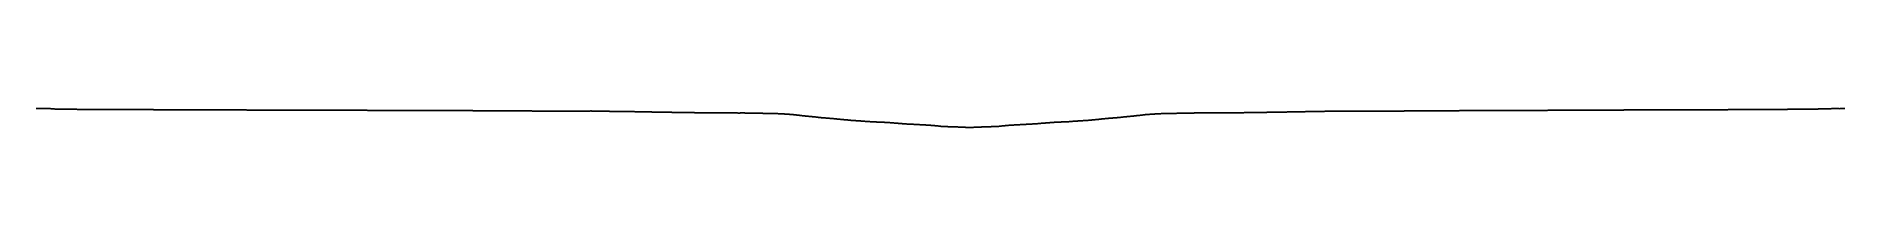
# Model space of a CAD drawing. Extents: x 0 to 98628, y -999 to 40.
import ezdxf

# ---------------------------------------------------------------- set-up
doc = ezdxf.new("R2010")
doc.units = 0
doc.layers.add('DEM_20px_m', color=1, linetype='CONTINUOUS')

msp = doc.modelspace()

# ---------------------------------------------------------------- linework, layer by layer
at = {"layer": 'DEM_20px_m', "color": 7}
msp.add_polyline3d([(0, 40, 0), (24, 39, 0), (48, 38, 0), (72, 35, 0), (97, 35, 0), (121, 32, 0), (145, 31, 0), (169, 30, 0), (189, 30, 0), (210, 31, 0), (230, 31, 0), (250, 30, 0), (271, 30, 0), (291, 30, 0), (311, 30, 0), (331, 30, 0), (352, 31, 0), (372, 33, 0), (392, 36, 0), (413, 40, 0), (433, 40, 0), (453, 38, 0), (474, 35, 0), (494, 35, 0), (514, 35, 0), (535, 35, 0), (555, 33, 0), (575, 30, 0), (596, 30, 0), (616, 30, 0), (636, 32, 0), (656, 30, 0), (677, 32, 0), (697, 33, 0), (717, 33, 0), (738, 32, 0), (758, 32, 0), (778, 30, 0), (799, 27, 0), (819, 25, 0), (839, 22, 0), (860, 20, 0), (880, 20, 0), (900, 18, 0), (921, 15, 0), (941, 15, 0), (961, 12, 0), (981, 10, 0), (1002, 10, 0), (1022, 8, 0), (1042, 6, 0), (1063, 5, 0), (1083, 5, 0), (1103, 5, 0), (1124, 5, 0), (1144, 5, 0), (1164, 5, 0), (1185, 5, 0), (1205, 5, 0), (1225, 5, 0), (1245, 5, 0), (1266, 5, 0), (1286, 5, 0), (1306, 5, 0), (1327, 5, 0), (1347, 5, 0), (1367, 5, 0), (1388, 4, 0), (1408, 4, 0), (1428, 3, 0), (1449, 3, 0), (1469, 2, 0), (1489, 2, 0), (1510, 1, 0), (1530, 1, 0), (1550, 0, 0), (1570, 0, 0), (1591, 0, 0), (1611, -1, 0), (1631, -1, 0), (1652, -2, 0), (1672, -2, 0), (1692, -3, 0), (1713, -3, 0), (1733, -4, 0), (1753, -4, 0), (1774, -5, 0), (1794, -5, 0), (1814, -5, 0), (1835, -5, 0), (1855, -5, 0), (1875, -5, 0), (1895, -5, 0), (1916, -5, 0), (1936, -5, 0), (1956, -5, 0), (1977, -5, 0), (1997, -5, 0), (2017, -5, 0), (2038, -5, 0), (2058, -5, 0), (2078, -6, 0), (2099, -6, 0), (2119, -7, 0), (2139, -7, 0), (2159, -7, 0), (2180, -7, 0), (2200, -8, 0), (2220, -8, 0), (2241, -9, 0), (2261, -9, 0), (2281, -9, 0), (2302, -9, 0), (2322, -10, 0), (2342, -10, 0), (2363, -10, 0), (2383, -10, 0), (2403, -10, 0), (2424, -10, 0), (2444, -10, 0), (2464, -10, 0), (2484, -10, 0), (2505, -10, 0), (2525, -10, 0), (2545, -10, 0), (2566, -10, 0), (2586, -10, 0), (2606, -10, 0), (2627, -10, 0), (2647, -10, 0), (2667, -10, 0), (2688, -10, 0), (2708, -10, 0), (2728, -10, 0), (2748, -10, 0), (2769, -10, 0), (2789, -10, 0), (2809, -10, 0), (2830, -10, 0), (2850, -10, 0), (2870, -10, 0), (2891, -11, 0), (2911, -11, 0), (2931, -11, 0), (2952, -11, 0), (2972, -11, 0), (2992, -11, 0), (3013, -12, 0), (3033, -12, 0), (3053, -12, 0), (3073, -12, 0), (3094, -12, 0), (3114, -12, 0), (3134, -12, 0), (3155, -12, 0), (3175, -13, 0), (3195, -13, 0), (3216, -13, 0), (3236, -13, 0), (3256, -13, 0), (3277, -13, 0), (3297, -13, 0), (3317, -13, 0), (3338, -14, 0), (3358, -14, 0), (3378, -14, 0), (3398, -14, 0), (3419, -14, 0), (3439, -14, 0), (3459, -14, 0), (3480, -14, 0), (3500, -15, 0), (3520, -15, 0), (3541, -15, 0), (3561, -15, 0), (3581, -15, 0), (3602, -15, 0), (3622, -15, 0), (3642, -16, 0), (3662, -16, 0), (3683, -16, 0), (3703, -16, 0), (3723, -16, 0), (3744, -16, 0), (3764, -17, 0), (3784, -17, 0), (3805, -17, 0), (3825, -17, 0), (3845, -17, 0), (3866, -17, 0), (3886, -17, 0), (3906, -18, 0), (3927, -18, 0), (3947, -18, 0), (3967, -18, 0), (3987, -18, 0), (4008, -18, 0), (4028, -18, 0), (4048, -18, 0), (4069, -18, 0), (4089, -19, 0), (4109, -19, 0), (4130, -19, 0), (4150, -19, 0), (4170, -19, 0), (4191, -19, 0), (4211, -19, 0), (4231, -19, 0), (4252, -19, 0), (4272, -19, 0), (4292, -20, 0), (4312, -20, 0), (4333, -20, 0), (4353, -20, 0), (4373, -20, 0), (4394, -20, 0), (4414, -20, 0), (4434, -20, 0), (4455, -20, 0), (4475, -20, 0), (4495, -20, 0), (4495, -20, 0), (4515, -20, 0), (4536, -20, 0), (4556, -20, 0), (4576, -20, 0), (4596, -20, 0), (4617, -20, 0), (4637, -20, 0), (4657, -21, 0), (4677, -21, 0), (4698, -21, 0), (4718, -21, 0), (4738, -21, 0), (4758, -21, 0), (4779, -21, 0), (4799, -21, 0), (4819, -21, 0), (4839, -22, 0), (4859, -22, 0), (4880, -22, 0), (4900, -22, 0), (4920, -22, 0), (4940, -22, 0), (4961, -22, 0), (4981, -22, 0), (5001, -22, 0), (5021, -22, 0), (5042, -22, 0), (5062, -23, 0), (5082, -23, 0), (5102, -23, 0), (5123, -23, 0), (5143, -23, 0), (5163, -23, 0), (5183, -23, 0), (5203, -23, 0), (5224, -23, 0), (5244, -23, 0), (5264, -23, 0), (5284, -23, 0), (5305, -23, 0), (5325, -23, 0), (5345, -23, 0), (5365, -23, 0), (5386, -23, 0), (5406, -24, 0), (5426, -24, 0), (5446, -24, 0), (5467, -24, 0), (5487, -24, 0), (5507, -24, 0), (5527, -24, 0), (5547, -24, 0), (5568, -24, 0), (5588, -24, 0), (5608, -24, 0), (5628, -24, 0), (5649, -24, 0), (5669, -24, 0), (5689, -24, 0), (5709, -24, 0), (5730, -24, 0), (5750, -24, 0), (5770, -24, 0), (5790, -24, 0), (5810, -24, 0), (5831, -24, 0), (5851, -24, 0), (5871, -24, 0), (5891, -25, 0), (5912, -25, 0), (5932, -25, 0), (5952, -25, 0), (5972, -25, 0), (5993, -25, 0), (6013, -25, 0), (6033, -25, 0), (6053, -25, 0), (6074, -25, 0), (6094, -25, 0), (6114, -25, 0), (6134, -25, 0), (6154, -25, 0), (6175, -25, 0), (6195, -26, 0), (6215, -26, 0), (6237, -26, 0), (6258, -26, 0), (6280, -26, 0), (6301, -26, 0), (6323, -26, 0), (6344, -26, 0), (6366, -26, 0), (6387, -26, 0), (6409, -27, 0), (6430, -27, 0), (6452, -27, 0), (6473, -27, 0), (6495, -27, 0), (6516, -27, 0), (6538, -28, 0), (6559, -28, 0), (6581, -28, 0), (6602, -28, 0), (6624, -28, 0), (6645, -28, 0), (6667, -28, 0), (6688, -29, 0), (6710, -29, 0), (6731, -29, 0), (6753, -29, 0), (6774, -29, 0), (6796, -29, 0), (6817, -28, 0), (6839, -29, 0), (6860, -28, 0), (6882, -28, 0), (6903, -28, 0), (6925, -29, 0), (6946, -29, 0), (6968, -29, 0), (6989, -29, 0), (7011, -29, 0), (7032, -29, 0), (7054, -29, 0), (7075, -29, 0), (7097, -29, 0), (7118, -29, 0), (7140, -29, 0), (7161, -29, 0), (7183, -29, 0), (7204, -29, 0), (7226, -29, 0), (7247, -30, 0), (7270, -30, 0), (7293, -30, 0), (7316, -30, 0), (7339, -30, 0), (7362, -30, 0), (7385, -30, 0), (7408, -30, 0), (7431, -30, 0), (7454, -30, 0), (7476, -30, 0), (7499, -30, 0), (7522, -30, 0), (7545, -31, 0), (7568, -31, 0), (7591, -31, 0), (7614, -31, 0), (7637, -31, 0), (7660, -31, 0), (7683, -31, 0), (7706, -31, 0), (7729, -31, 0), (7752, -31, 0), (7775, -31, 0), (7798, -31, 0), (7820, -32, 0), (7843, -32, 0), (7866, -32, 0), (7889, -32, 0), (7912, -32, 0), (7935, -32, 0), (7960, -32, 0), (7984, -32, 0), (8009, -32, 0), (8033, -32, 0), (8058, -32, 0), (8083, -32, 0), (8107, -32, 0), (8132, -32, 0), (8156, -33, 0), (8181, -33, 0), (8205, -33, 0), (8230, -33, 0), (8255, -33, 0), (8279, -33, 0), (8306, -33, 0), (8332, -33, 0), (8358, -33, 0), (8385, -33, 0), (8411, -33, 0), (8438, -33, 0), (8464, -33, 0), (8491, -33, 0), (8517, -33, 0), (8544, -33, 0), (8570, -33, 0), (8597, -34, 0), (8623, -34, 0), (8650, -34, 0), (8676, -34, 0), (8702, -34, 0), (8729, -34, 0), (8755, -34, 0), (8782, -34, 0), (8808, -34, 0), (8835, -34, 0), (8861, -34, 0), (8888, -34, 0), (8914, -34, 0), (8941, -34, 0), (8967, -34, 0), (8996, -34, 0), (9024, -34, 0), (9053, -34, 0), (9082, -34, 0), (9110, -34, 0), (9139, -34, 0), (9168, -34, 0), (9196, -34, 0), (9225, -34, 0), (9254, -35, 0), (9282, -35, 0), (9311, -35, 0), (9340, -35, 0), (9368, -35, 0), (9397, -35, 0), (9426, -36, 0), (9454, -36, 0), (9483, -36, 0), (9512, -36, 0), (9540, -36, 0), (9569, -36, 0), (9598, -36, 0), (9626, -36, 0), (9655, -37, 0), (9682, -37, 0), (9708, -37, 0), (9734, -37, 0), (9761, -37, 0), (9787, -37, 0), (9814, -37, 0), (9840, -37, 0), (9867, -37, 0), (9893, -37, 0), (9920, -38, 0), (9946, -38, 0), (9973, -38, 0), (9999, -38, 0), (10024, -38, 0), (10048, -38, 0), (10073, -38, 0), (10097, -38, 0), (10122, -39, 0), (10146, -39, 0), (10171, -39, 0), (10196, -39, 0), (10220, -39, 0), (10245, -39, 0), (10269, -39, 0), (10294, -39, 0), (10318, -39, 0), (10343, -39, 0), (10368, -40, 0), (10392, -40, 0), (10417, -40, 0), (10441, -40, 0), (10466, -40, 0), (10490, -40, 0), (10515, -40, 0), (10540, -40, 0), (10564, -40, 0), (10589, -40, 0), (10613, -41, 0), (10638, -41, 0), (10662, -41, 0), (10687, -41, 0), (10710, -41, 0), (10733, -41, 0), (10755, -41, 0), (10778, -41, 0), (10801, -41, 0), (10824, -41, 0), (10847, -42, 0), (10869, -42, 0), (10892, -42, 0), (10915, -42, 0), (10938, -42, 0), (10961, -42, 0), (10983, -42, 0), (11006, -42, 0), (11029, -42, 0), (11052, -42, 0), (11075, -43, 0), (11098, -43, 0), (11120, -43, 0), (11143, -43, 0), (11166, -43, 0), (11189, -43, 0), (11212, -43, 0), (11234, -43, 0), (11257, -43, 0), (11280, -44, 0), (11303, -44, 0), (11326, -44, 0), (11348, -44, 0), (11371, -44, 0), (11394, -44, 0), (11417, -44, 0), (11440, -44, 0), (11462, -44, 0), (11485, -45, 0), (11508, -45, 0), (11531, -45, 0), (11554, -45, 0), (11576, -45, 0), (11599, -45, 0), (11622, -45, 0), (11645, -45, 0), (11668, -45, 0), (11690, -45, 0), (11713, -45, 0), (11736, -45, 0), (11759, -45, 0), (11782, -46, 0), (11804, -46, 0), (11827, -46, 0), (11850, -46, 0), (11873, -46, 0), (11896, -46, 0), (11919, -46, 0), (11941, -46, 0), (11964, -46, 0), (11987, -46, 0), (12010, -46, 0), (12033, -47, 0), (12055, -47, 0), (12078, -47, 0), (12101, -47, 0), (12124, -47, 0), (12147, -47, 0), (12169, -47, 0), (12192, -47, 0), (12215, -47, 0), (12238, -47, 0), (12261, -47, 0), (12283, -47, 0), (12306, -47, 0), (12329, -47, 0), (12352, -48, 0), (12375, -48, 0), (12397, -48, 0), (12420, -48, 0), (12443, -48, 0), (12466, -48, 0), (12489, -48, 0), (12511, -48, 0), (12534, -48, 0), (12557, -48, 0), (12580, -48, 0), (12603, -48, 0), (12626, -48, 0), (12648, -48, 0), (12671, -48, 0), (12694, -49, 0), (12717, -49, 0), (12740, -49, 0), (12762, -49, 0), (12785, -49, 0), (12808, -49, 0), (12831, -49, 0), (12854, -49, 0), (12876, -49, 0), (12899, -49, 0), (12922, -49, 0), (12945, -49, 0), (12968, -49, 0), (12990, -50, 0), (13013, -50, 0), (13036, -50, 0), (13059, -50, 0), (13082, -50, 0), (13104, -50, 0), (13127, -50, 0), (13150, -50, 0), (13173, -50, 0), (13196, -50, 0), (13218, -50, 0), (13241, -50, 0), (13264, -50, 0), (13287, -50, 0), (13310, -50, 0), (13332, -50, 0), (13355, -51, 0), (13378, -51, 0), (13401, -51, 0), (13424, -51, 0), (13447, -51, 0), (13469, -51, 0), (13492, -51, 0), (13515, -51, 0), (13538, -51, 0), (13561, -51, 0), (13583, -51, 0), (13606, -52, 0), (13629, -52, 0), (13652, -52, 0), (13675, -52, 0), (13697, -52, 0), (13720, -52, 0), (13743, -52, 0), (13766, -52, 0), (13789, -52, 0), (13811, -52, 0), (13834, -52, 0), (13857, -52, 0), (13880, -52, 0), (13903, -53, 0), (13925, -53, 0), (13948, -53, 0), (13971, -53, 0), (13994, -53, 0), (14017, -53, 0), (14039, -53, 0), (14062, -53, 0), (14085, -53, 0), (14108, -53, 0), (14131, -53, 0), (14153, -54, 0), (14176, -54, 0), (14199, -54, 0), (14222, -54, 0), (14245, -54, 0), (14268, -54, 0), (14290, -54, 0), (14313, -54, 0), (14336, -54, 0), (14359, -54, 0), (14382, -54, 0), (14404, -54, 0), (14427, -54, 0), (14450, -55, 0), (14473, -55, 0), (14496, -55, 0), (14518, -55, 0), (14541, -55, 0), (14564, -55, 0), (14587, -55, 0), (14610, -55, 0), (14632, -55, 0), (14655, -55, 0), (14678, -56, 0), (14701, -56, 0), (14724, -56, 0), (14746, -56, 0), (14769, -56, 0), (14792, -56, 0), (14815, -56, 0), (14838, -56, 0), (14860, -56, 0), (14883, -56, 0), (14906, -56, 0), (14929, -56, 0), (14952, -56, 0), (14975, -56, 0), (14997, -56, 0), (15020, -56, 0), (15043, -56, 0), (15066, -56, 0), (15089, -56, 0), (15111, -57, 0), (15134, -57, 0), (15157, -57, 0), (15180, -57, 0), (15203, -57, 0), (15225, -57, 0), (15248, -57, 0), (15271, -57, 0), (15294, -57, 0), (15317, -57, 0), (15339, -57, 0), (15362, -57, 0), (15385, -57, 0), (15408, -57, 0), (15431, -57, 0), (15453, -57, 0), (15476, -57, 0), (15499, -57, 0), (15522, -57, 0), (15545, -57, 0), (15567, -57, 0), (15590, -57, 0), (15613, -57, 0), (15636, -57, 0), (15659, -57, 0), (15681, -58, 0), (15704, -58, 0), (15727, -58, 0), (15750, -58, 0), (15773, -58, 0), (15796, -58, 0), (15818, -58, 0), (15841, -58, 0), (15864, -58, 0), (15887, -58, 0), (15910, -58, 0), (15932, -58, 0), (15955, -58, 0), (15978, -58, 0), (16001, -58, 0), (16024, -58, 0), (16046, -58, 0), (16069, -58, 0), (16092, -58, 0), (16115, -58, 0), (16138, -58, 0), (16160, -58, 0), (16183, -58, 0), (16206, -58, 0), (16229, -58, 0), (16252, -58, 0), (16274, -59, 0), (16297, -59, 0), (16320, -59, 0), (16343, -59, 0), (16366, -59, 0), (16388, -59, 0), (16411, -59, 0), (16434, -59, 0), (16457, -59, 0), (16480, -59, 0), (16502, -59, 0), (16525, -59, 0), (16548, -59, 0), (16571, -59, 0), (16594, -59, 0), (16617, -59, 0), (16639, -59, 0), (16662, -59, 0), (16685, -59, 0), (16708, -59, 0), (16731, -59, 0), (16753, -59, 0), (16776, -60, 0), (16799, -60, 0), (16822, -60, 0), (16845, -60, 0), (16867, -60, 0), (16890, -60, 0), (16913, -60, 0), (16936, -60, 0), (16959, -60, 0), (16981, -60, 0), (17004, -60, 0), (17027, -60, 0), (17050, -60, 0), (17073, -60, 0), (17095, -60, 0), (17118, -60, 0), (17141, -60, 0), (17164, -60, 0), (17187, -61, 0), (17209, -61, 0), (17232, -61, 0), (17255, -61, 0), (17278, -61, 0), (17301, -61, 0), (17324, -61, 0), (17346, -61, 0), (17369, -61, 0), (17392, -61, 0), (17415, -61, 0), (17438, -61, 0), (17460, -61, 0), (17483, -61, 0), (17506, -61, 0), (17529, -61, 0), (17552, -61, 0), (17574, -61, 0), (17597, -61, 0), (17620, -61, 0), (17643, -62, 0), (17666, -62, 0), (17688, -62, 0), (17711, -62, 0), (17734, -62, 0), (17757, -62, 0), (17780, -62, 0), (17802, -62, 0), (17825, -62, 0), (17848, -62, 0), (17871, -62, 0), (17894, -62, 0), (17916, -62, 0), (17939, -62, 0), (17962, -62, 0), (17985, -62, 0), (18008, -62, 0), (18030, -62, 0), (18053, -62, 0), (18076, -63, 0), (18099, -63, 0), (18122, -63, 0), (18145, -63, 0), (18167, -63, 0), (18190, -63, 0), (18213, -63, 0), (18236, -63, 0), (18259, -63, 0), (18281, -63, 0), (18304, -63, 0), (18327, -63, 0), (18350, -63, 0), (18373, -63, 0), (18395, -64, 0), (18418, -64, 0), (18441, -64, 0), (18464, -64, 0), (18487, -64, 0), (18509, -64, 0), (18532, -64, 0), (18555, -64, 0), (18578, -64, 0), (18601, -64, 0), (18623, -64, 0), (18646, -64, 0), (18669, -64, 0), (18692, -64, 0), (18715, -64, 0), (18737, -64, 0), (18760, -64, 0), (18783, -64, 0), (18806, -64, 0), (18829, -64, 0), (18851, -64, 0), (18874, -65, 0), (18897, -65, 0), (18920, -65, 0), (18943, -65, 0), (18966, -65, 0), (18988, -65, 0), (19011, -65, 0), (19034, -65, 0), (19057, -65, 0), (19080, -65, 0), (19102, -65, 0), (19125, -65, 0), (19148, -65, 0), (19171, -65, 0), (19194, -66, 0), (19216, -66, 0), (19239, -66, 0), (19262, -66, 0), (19285, -66, 0), (19308, -66, 0), (19330, -66, 0), (19353, -66, 0), (19376, -66, 0), (19399, -66, 0), (19422, -66, 0), (19444, -66, 0), (19467, -67, 0), (19490, -67, 0), (19513, -67, 0), (19536, -67, 0), (19558, -67, 0), (19581, -67, 0), (19604, -67, 0), (19627, -67, 0), (19650, -67, 0), (19673, -67, 0), (19695, -67, 0), (19718, -67, 0), (19741, -67, 0), (19764, -67, 0), (19787, -67, 0), (19809, -68, 0), (19832, -68, 0), (19855, -68, 0), (19878, -68, 0), (19901, -68, 0), (19923, -68, 0), (19946, -68, 0), (19969, -68, 0), (19992, -68, 0), (20015, -68, 0), (20037, -68, 0), (20060, -68, 0), (20083, -68, 0), (20106, -68, 0), (20129, -68, 0), (20151, -68, 0), (20174, -69, 0), (20197, -69, 0), (20220, -69, 0), (20243, -69, 0), (20265, -69, 0), (20288, -69, 0), (20311, -69, 0), (20334, -69, 0), (20357, -69, 0), (20379, -69, 0), (20402, -69, 0), (20425, -69, 0), (20448, -70, 0), (20471, -70, 0), (20494, -70, 0), (20516, -70, 0), (20539, -70, 0), (20562, -70, 0), (20585, -70, 0), (20608, -70, 0), (20630, -70, 0), (20653, -70, 0), (20676, -70, 0), (20699, -70, 0), (20722, -70, 0), (20744, -70, 0), (20767, -70, 0), (20790, -70, 0), (20813, -70, 0), (20836, -70, 0), (20858, -70, 0), (20881, -71, 0), (20904, -71, 0), (20927, -71, 0), (20950, -71, 0), (20972, -71, 0), (20995, -71, 0), (21018, -71, 0), (21041, -71, 0), (21064, -72, 0), (21086, -72, 0), (21109, -72, 0), (21132, -72, 0), (21155, -72, 0), (21178, -72, 0), (21201, -72, 0), (21223, -72, 0), (21246, -72, 0), (21269, -72, 0), (21292, -72, 0), (21315, -72, 0), (21337, -72, 0), (21360, -72, 0), (21383, -72, 0), (21406, -72, 0), (21429, -73, 0), (21451, -73, 0), (21474, -73, 0), (21497, -73, 0), (21520, -73, 0), (21543, -73, 0), (21565, -73, 0), (21588, -73, 0), (21611, -73, 0), (21634, -73, 0), (21657, -73, 0), (21679, -74, 0), (21702, -74, 0), (21725, -74, 0), (21748, -74, 0), (21771, -74, 0), (21793, -74, 0), (21816, -74, 0), (21839, -74, 0), (21862, -74, 0), (21885, -74, 0), (21907, -74, 0), (21930, -74, 0), (21953, -74, 0), (21976, -75, 0), (21999, -75, 0), (22022, -75, 0), (22044, -75, 0), (22067, -75, 0), (22090, -75, 0), (22113, -75, 0), (22136, -75, 0), (22158, -75, 0), (22181, -75, 0), (22204, -75, 0), (22227, -75, 0), (22250, -75, 0), (22272, -76, 0), (22295, -76, 0), (22318, -76, 0), (22341, -76, 0), (22364, -76, 0), (22386, -76, 0), (22409, -76, 0), (22432, -76, 0), (22455, -76, 0), (22478, -76, 0), (22500, -76, 0), (22523, -76, 0), (22546, -76, 0), (22569, -76, 0), (22592, -76, 0), (22614, -77, 0), (22637, -77, 0), (22660, -77, 0), (22683, -77, 0), (22706, -77, 0), (22728, -77, 0), (22751, -77, 0), (22774, -77, 0), (22797, -77, 0), (22820, -77, 0), (22843, -77, 0), (22865, -77, 0), (22888, -78, 0), (22911, -78, 0), (22934, -78, 0), (22957, -78, 0), (22979, -78, 0), (23002, -78, 0), (23025, -78, 0), (23048, -79, 0), (23071, -79, 0), (23093, -79, 0), (23116, -79, 0), (23139, -79, 0), (23162, -79, 0), (23185, -79, 0), (23207, -79, 0), (23230, -79, 0), (23253, -79, 0), (23276, -79, 0), (23299, -79, 0), (23321, -79, 0), (23344, -79, 0), (23367, -79, 0), (23390, -79, 0), (23413, -79, 0), (23435, -80, 0), (23458, -80, 0), (23481, -80, 0), (23504, -80, 0), (23527, -80, 0), (23550, -80, 0), (23572, -80, 0), (23595, -80, 0), (23618, -80, 0), (23641, -80, 0), (23664, -80, 0), (23686, -80, 0), (23709, -80, 0), (23732, -80, 0), (23755, -80, 0), (23778, -80, 0), (23800, -80, 0), (23823, -81, 0), (23846, -81, 0), (23869, -81, 0), (23892, -81, 0), (23914, -81, 0), (23937, -81, 0), (23960, -81, 0), (23983, -81, 0), (24006, -81, 0), (24028, -82, 0), (24051, -82, 0), (24074, -82, 0), (24097, -82, 0), (24120, -82, 0), (24142, -82, 0), (24165, -82, 0), (24188, -82, 0), (24211, -82, 0), (24234, -83, 0), (24256, -83, 0), (24279, -83, 0), (24302, -83, 0), (24325, -83, 0), (24348, -83, 0), (24371, -83, 0), (24393, -83, 0), (24416, -83, 0), (24439, -83, 0), (24439, -83, 0), (24462, -84, 0), (24486, -84, 0), (24509, -84, 0), (24533, -84, 0), (24556, -84, 0), (24580, -84, 0), (24603, -84, 0), (24627, -84, 0), (24650, -84, 0), (24673, -85, 0), (24697, -85, 0), (24723, -85, 0), (24748, -85, 0), (24774, -85, 0), (24800, -85, 0), (24826, -86, 0), (24852, -86, 0), (24877, -86, 0), (24903, -86, 0), (24929, -86, 0), (24955, -87, 0), (24981, -87, 0), (25006, -87, 0), (25032, -87, 0), (25058, -87, 0), (25084, -87, 0), (25110, -87, 0), (25135, -88, 0), (25161, -88, 0), (25187, -88, 0), (25213, -88, 0), (25218, -88, 0), (25243, -88, 0), (25269, -88, 0), (25294, -88, 0), (25320, -88, 0), (25345, -88, 0), (25371, -89, 0), (25396, -89, 0), (25422, -89, 0), (25447, -89, 0), (25472, -89, 0), (25498, -89, 0), (25523, -89, 0), (25549, -89, 0), (25574, -89, 0), (25600, -89, 0), (25625, -89, 0), (25651, -89, 0), (25676, -89, 0), (25702, -89, 0), (25727, -89, 0), (25753, -89, 0), (25778, -89, 0), (25803, -90, 0), (25829, -90, 0), (25854, -90, 0), (25880, -90, 0), (25905, -90, 0), (25931, -90, 0), (25956, -90, 0), (25982, -90, 0), (26007, -90, 0), (26033, -90, 0), (26058, -90, 0), (26084, -90, 0), (26109, -90, 0), (26134, -91, 0), (26160, -91, 0), (26185, -91, 0), (26211, -91, 0), (26236, -91, 0), (26262, -91, 0), (26287, -92, 0), (26313, -92, 0), (26338, -92, 0), (26364, -92, 0), (26389, -92, 0), (26415, -92, 0), (26440, -92, 0), (26466, -92, 0), (26491, -93, 0), (26516, -93, 0), (26542, -93, 0), (26567, -93, 0), (26593, -93, 0), (26618, -94, 0), (26644, -94, 0), (26669, -94, 0), (26695, -94, 0), (26720, -94, 0), (26746, -94, 0), (26771, -95, 0), (26797, -95, 0), (26822, -95, 0), (26847, -95, 0), (26873, -95, 0), (26898, -95, 0), (26924, -95, 0), (26949, -95, 0), (26975, -96, 0), (27000, -98, 0), (27026, -99, 0), (27051, -100, 0), (27077, -100, 0), (27102, -100, 0), (27128, -100, 0), (27153, -100, 0), (27178, -101, 0), (27204, -101, 0), (27229, -101, 0), (27229, -101, 0), (27257, -101, 0), (27284, -102, 0), (27311, -102, 0), (27338, -102, 0), (27365, -102, 0), (27392, -102, 0), (27419, -102, 0), (27447, -102, 0), (27474, -102, 0), (27501, -102, 0), (27528, -102, 0), (27555, -102, 0), (27582, -102, 0), (27609, -102, 0), (27637, -102, 0), (27664, -102, 0), (27691, -102, 0), (27718, -102, 0), (27745, -102, 0), (27772, -101, 0), (27802, -101, 0), (27833, -102, 0), (27863, -102, 0), (27893, -102, 0), (27923, -102, 0), (27953, -102, 0), (27983, -102, 0), (28013, -102, 0), (28044, -102, 0), (28071, -102, 0), (28098, -103, 0), (28126, -103, 0), (28153, -103, 0), (28181, -103, 0), (28208, -103, 0), (28236, -103, 0), (28263, -103, 0), (28290, -103, 0), (28318, -103, 0), (28345, -103, 0), (28373, -104, 0), (28400, -104, 0), (28427, -104, 0), (28455, -104, 0), (28482, -104, 0), (28510, -104, 0), (28537, -104, 0), (28565, -104, 0), (28592, -104, 0), (28619, -105, 0), (28647, -105, 0), (28674, -105, 0), (28702, -105, 0), (28729, -105, 0), (28756, -105, 0), (28784, -105, 0), (28811, -105, 0), (28839, -105, 0), (28866, -105, 0), (28894, -105, 0), (28921, -105, 0), (28948, -105, 0), (28976, -105, 0), (29003, -105, 0), (29031, -105, 0), (29058, -105, 0), (29085, -106, 0), (29113, -106, 0), (29140, -106, 0), (29168, -107, 0), (29195, -107, 0), (29223, -107, 0), (29250, -107, 0), (29277, -108, 0), (29305, -108, 0), (29332, -108, 0), (29360, -109, 0), (29387, -109, 0), (29414, -108, 0), (29442, -108, 0), (29469, -108, 0), (29497, -108, 0), (29524, -108, 0), (29552, -107, 0), (29579, -105, 0), (29606, -105, 0), (29634, -105, 0), (29661, -105, 0), (29689, -105, 0), (29716, -105, 0), (29743, -105, 0), (29771, -105, 0), (29798, -105, 0), (29826, -105, 0), (29853, -105, 0), (29881, -105, 0), (29908, -105, 0), (29935, -105, 0), (29963, -105, 0), (29990, -104, 0), (30018, -103, 0), (30045, -102, 0), (30072, -101, 0), (30100, -101, 0), (30127, -101, 0), (30155, -101, 0), (30182, -100, 0), (30210, -100, 0), (30237, -99, 0), (30264, -99, 0), (30292, -100, 0), (30319, -100, 0), (30347, -101, 0), (30374, -101, 0), (30401, -101, 0), (30429, -101, 0), (30456, -102, 0), (30484, -102, 0), (30511, -102, 0), (30539, -103, 0), (30566, -104, 0), (30593, -104, 0), (30621, -105, 0), (30648, -105, 0), (30676, -105, 0), (30703, -105, 0), (30730, -105, 0), (30758, -105, 0), (30785, -105, 0), (30813, -106, 0), (30840, -108, 0), (30868, -109, 0), (30895, -110, 0), (30922, -110, 0), (30950, -110, 0), (30977, -111, 0), (31005, -111, 0), (31032, -112, 0), (31059, -113, 0), (31087, -113, 0), (31114, -114, 0), (31142, -115, 0), (31169, -115, 0), (31197, -115, 0), (31224, -115, 0), (31251, -117, 0), (31279, -119, 0), (31306, -120, 0), (31334, -120, 0), (31361, -120, 0), (31388, -120, 0), (31416, -120, 0), (31443, -120, 0), (31471, -120, 0), (31498, -120, 0), (31526, -120, 0), (31553, -120, 0), (31580, -120, 0), (31608, -120, 0), (31635, -120, 0), (31663, -120, 0), (31690, -120, 0), (31717, -120, 0), (31745, -120, 0), (31772, -120, 0), (31800, -121, 0), (31827, -121, 0), (31855, -121, 0), (31882, -122, 0), (31909, -122, 0), (31937, -122, 0), (31964, -123, 0), (31992, -123, 0), (32019, -123, 0), (32046, -123, 0), (32074, -124, 0), (32101, -124, 0), (32129, -124, 0), (32156, -125, 0), (32183, -125, 0), (32211, -125, 0), (32238, -126, 0), (32266, -127, 0), (32293, -127, 0), (32321, -128, 0), (32348, -129, 0), (32375, -129, 0), (32403, -130, 0), (32430, -131, 0), (32458, -132, 0), (32485, -132, 0), (32512, -133, 0), (32540, -133, 0), (32567, -134, 0), (32595, -135, 0), (32622, -135, 0), (32650, -136, 0), (32677, -136, 0), (32704, -137, 0), (32732, -137, 0), (32759, -138, 0), (32787, -139, 0), (32814, -139, 0), (32841, -140, 0), (32869, -140, 0), (32896, -140, 0), (32924, -141, 0), (32951, -141, 0), (32979, -142, 0), (33006, -142, 0), (33033, -143, 0), (33061, -143, 0), (33088, -144, 0), (33116, -144, 0), (33143, -145, 0), (33170, -145, 0), (33198, -146, 0), (33225, -147, 0), (33253, -148, 0), (33280, -149, 0), (33308, -150, 0), (33335, -150, 0), (33362, -151, 0), (33390, -151, 0), (33417, -151, 0), (33445, -152, 0), (33472, -152, 0), (33499, -153, 0), (33527, -153, 0), (33554, -153, 0), (33582, -154, 0), (33609, -154, 0), (33637, -155, 0), (33664, -155, 0), (33691, -156, 0), (33719, -156, 0), (33746, -156, 0), (33774, -157, 0), (33801, -157, 0), (33828, -158, 0), (33856, -158, 0), (33883, -158, 0), (33911, -159, 0), (33938, -159, 0), (33966, -160, 0), (33993, -160, 0), (34020, -161, 0), (34048, -161, 0), (34075, -162, 0), (34103, -162, 0), (34130, -163, 0), (34157, -164, 0), (34185, -164, 0), (34212, -165, 0), (34240, -165, 0), (34267, -165, 0), (34295, -166, 0), (34322, -166, 0), (34349, -167, 0), (34377, -167, 0), (34404, -167, 0), (34432, -168, 0), (34459, -168, 0), (34486, -169, 0), (34514, -169, 0), (34541, -170, 0), (34569, -170, 0), (34596, -170, 0), (34624, -171, 0), (34651, -171, 0), (34678, -172, 0), (34706, -172, 0), (34733, -172, 0), (34761, -173, 0), (34788, -173, 0), (34815, -174, 0), (34843, -174, 0), (34870, -174, 0), (34898, -175, 0), (34925, -175, 0), (34953, -176, 0), (34980, -176, 0), (35007, -176, 0), (35035, -177, 0), (35062, -177, 0), (35090, -178, 0), (35117, -178, 0), (35144, -179, 0), (35172, -179, 0), (35199, -179, 0), (35227, -180, 0), (35254, -180, 0), (35282, -181, 0), (35309, -181, 0), (35336, -182, 0), (35364, -182, 0), (35391, -182, 0), (35419, -183, 0), (35446, -183, 0), (35473, -184, 0), (35501, -184, 0), (35528, -184, 0), (35556, -185, 0), (35583, -185, 0), (35611, -185, 0), (35638, -186, 0), (35665, -186, 0), (35693, -187, 0), (35720, -187, 0), (35748, -187, 0), (35775, -188, 0), (35802, -188, 0), (35830, -189, 0), (35857, -189, 0), (35885, -189, 0), (35912, -190, 0), (35940, -190, 0), (35967, -190, 0), (35994, -191, 0), (36022, -191, 0), (36049, -191, 0), (36077, -191, 0), (36104, -192, 0), (36131, -192, 0), (36159, -192, 0), (36186, -192, 0), (36214, -193, 0), (36241, -193, 0), (36269, -193, 0), (36296, -194, 0), (36323, -194, 0), (36351, -194, 0), (36378, -195, 0), (36406, -195, 0), (36433, -195, 0), (36460, -195, 0), (36488, -195, 0), (36515, -196, 0), (36543, -196, 0), (36570, -196, 0), (36598, -196, 0), (36625, -196, 0), (36652, -197, 0), (36680, -197, 0), (36707, -197, 0), (36735, -197, 0), (36762, -197, 0), (36789, -197, 0), (36817, -198, 0), (36844, -198, 0), (36872, -198, 0), (36899, -198, 0), (36927, -198, 0), (36954, -198, 0), (36981, -198, 0), (37009, -198, 0), (37036, -199, 0), (37064, -199, 0), (37091, -199, 0), (37118, -199, 0), (37146, -199, 0), (37173, -199, 0), (37201, -199, 0), (37228, -199, 0), (37256, -200, 0), (37283, -200, 0), (37310, -200, 0), (37338, -200, 0), (37365, -200, 0), (37393, -200, 0), (37420, -201, 0), (37447, -201, 0), (37475, -202, 0), (37502, -202, 0), (37530, -202, 0), (37557, -203, 0), (37585, -203, 0), (37612, -204, 0), (37639, -204, 0), (37667, -205, 0), (37694, -205, 0), (37722, -205, 0), (37749, -206, 0), (37776, -206, 0), (37804, -207, 0), (37831, -207, 0), (37859, -207, 0), (37886, -207, 0), (37914, -207, 0), (37941, -207, 0), (37968, -207, 0), (37996, -207, 0), (38023, -206, 0), (38051, -205, 0), (38078, -205, 0), (38105, -205, 0), (38133, -205, 0), (38160, -205, 0), (38188, -205, 0), (38215, -206, 0), (38243, -207, 0), (38270, -208, 0), (38297, -209, 0), (38325, -210, 0), (38352, -210, 0), (38380, -209, 0), (38407, -207, 0), (38434, -205, 0), (38462, -205, 0), (38489, -205, 0), (38517, -205, 0), (38544, -205, 0), (38571, -205, 0), (38599, -206, 0), (38626, -207, 0), (38654, -208, 0), (38681, -209, 0), (38709, -210, 0), (38736, -210, 0), (38763, -211, 0), (38791, -212, 0), (38818, -213, 0), (38846, -214, 0), (38873, -215, 0), (38900, -215, 0), (38928, -215, 0), (38955, -215, 0), (38983, -215, 0), (39010, -215, 0), (39038, -215, 0), (39065, -215, 0), (39092, -216, 0), (39120, -216, 0), (39147, -216, 0), (39175, -217, 0), (39202, -217, 0), (39229, -217, 0), (39257, -217, 0), (39284, -218, 0), (39312, -218, 0), (39339, -219, 0), (39367, -220, 0), (39394, -220, 0), (39421, -220, 0), (39449, -221, 0), (39476, -222, 0), (39504, -224, 0), (39531, -224, 0), (39558, -224, 0), (39586, -225, 0), (39613, -225, 0), (39641, -226, 0), (39668, -227, 0), (39696, -228, 0), (39723, -230, 0), (39750, -230, 0), (39778, -231, 0), (39805, -231, 0), (39833, -232, 0), (39860, -232, 0), (39887, -232, 0), (39915, -233, 0), (39942, -233, 0), (39970, -234, 0), (39997, -234, 0), (40025, -235, 0), (40052, -235, 0), (40079, -235, 0), (40107, -236, 0), (40134, -236, 0), (40162, -237, 0), (40189, -238, 0), (40216, -239, 0), (40244, -239, 0), (40271, -240, 0), (40299, -240, 0), (40326, -240, 0), (40354, -240, 0), (40381, -241, 0), (40408, -242, 0), (40436, -243, 0), (40463, -244, 0), (40491, -245, 0), (40518, -246, 0), (40545, -247, 0), (40573, -249, 0), (40600, -250, 0), (40628, -251, 0), (40655, -253, 0), (40683, -255, 0), (40710, -257, 0), (40737, -258, 0), (40765, -260, 0), (40792, -262, 0), (40820, -263, 0), (40847, -264, 0), (40874, -266, 0), (40902, -268, 0), (40929, -269, 0), (40957, -271, 0), (40984, -273, 0), (41012, -275, 0), (41039, -277, 0), (41066, -279, 0), (41094, -281, 0), (41121, -283, 0), (41149, -284, 0), (41176, -286, 0), (41203, -289, 0), (41231, -291, 0), (41258, -296, 0), (41286, -298, 0), (41313, -301, 0), (41341, -304, 0), (41368, -307, 0), (41395, -310, 0), (41423, -313, 0), (41450, -316, 0), (41478, -319, 0), (41505, -322, 0), (41532, -325, 0), (41560, -329, 0), (41587, -331, 0), (41615, -334, 0), (41642, -338, 0), (41670, -341, 0), (41697, -344, 0), (41724, -348, 0), (41752, -351, 0), (41779, -354, 0), (41807, -357, 0), (41834, -359, 0), (41861, -362, 0), (41889, -365, 0), (41916, -368, 0), (41944, -371, 0), (41971, -374, 0), (41999, -377, 0), (42026, -378, 0), (42053, -381, 0), (42081, -384, 0), (42108, -386, 0), (42136, -389, 0), (42163, -392, 0), (42190, -394, 0), (42218, -397, 0), (42245, -399, 0), (42273, -402, 0), (42300, -404, 0), (42328, -407, 0), (42355, -410, 0), (42382, -413, 0), (42410, -415, 0), (42437, -418, 0), (42465, -420, 0), (42492, -423, 0), (42519, -426, 0), (42547, -429, 0), (42574, -433, 0), (42602, -437, 0), (42629, -442, 0), (42657, -446, 0), (42684, -449, 0), (42711, -453, 0), (42739, -456, 0), (42766, -458, 0), (42794, -460, 0), (42821, -462, 0), (42848, -464, 0), (42876, -466, 0), (42903, -468, 0), (42931, -470, 0), (42958, -472, 0), (42986, -474, 0), (43013, -476, 0), (43040, -478, 0), (43068, -481, 0), (43095, -483, 0), (43123, -485, 0), (43150, -487, 0), (43177, -489, 0), (43205, -491, 0), (43232, -494, 0), (43260, -496, 0), (43287, -498, 0), (43315, -500, 0), (43342, -502, 0), (43369, -504, 0), (43397, -507, 0), (43424, -510, 0), (43452, -512, 0), (43479, -515, 0), (43506, -517, 0), (43534, -520, 0), (43561, -522, 0), (43589, -525, 0), (43616, -528, 0), (43644, -531, 0), (43671, -534, 0), (43698, -537, 0), (43726, -540, 0), (43753, -541, 0), (43781, -544, 0), (43808, -547, 0), (43835, -550, 0), (43863, -553, 0), (43890, -556, 0), (43918, -559, 0), (43945, -562, 0), (43973, -565, 0), (44000, -567, 0), (44027, -569, 0), (44055, -571, 0), (44082, -574, 0), (44110, -576, 0), (44137, -578, 0), (44164, -581, 0), (44192, -583, 0), (44219, -585, 0), (44247, -588, 0), (44274, -591, 0), (44302, -594, 0), (44329, -598, 0), (44356, -601, 0), (44384, -604, 0), (44411, -606, 0), (44439, -608, 0), (44466, -610, 0), (44493, -612, 0), (44521, -613, 0), (44548, -615, 0), (44576, -617, 0), (44603, -618, 0), (44630, -620, 0), (44658, -622, 0), (44685, -624, 0), (44713, -625, 0), (44740, -627, 0), (44768, -629, 0), (44795, -631, 0), (44822, -632, 0), (44850, -634, 0), (44877, -636, 0), (44905, -638, 0), (44932, -640, 0), (44959, -642, 0), (44987, -644, 0), (45014, -646, 0), (45042, -647, 0), (45069, -649, 0), (45097, -652, 0), (45124, -655, 0), (45151, -657, 0), (45179, -659, 0), (45206, -661, 0), (45234, -662, 0), (45261, -664, 0), (45288, -665, 0), (45316, -667, 0), (45343, -668, 0), (45371, -670, 0), (45398, -672, 0), (45426, -675, 0), (45453, -677, 0), (45480, -679, 0), (45508, -682, 0), (45535, -685, 0), (45563, -688, 0), (45590, -690, 0), (45617, -692, 0), (45645, -692, 0), (45672, -693, 0), (45700, -693, 0), (45727, -694, 0), (45755, -694, 0), (45782, -695, 0), (45809, -696, 0), (45837, -697, 0), (45864, -699, 0), (45892, -700, 0), (45919, -701, 0), (45946, -702, 0), (45974, -703, 0), (46001, -705, 0), (46029, -705, 0), (46056, -706, 0), (46084, -707, 0), (46111, -708, 0), (46138, -708, 0), (46166, -709, 0), (46193, -710, 0), (46221, -711, 0), (46248, -714, 0), (46275, -716, 0), (46303, -718, 0), (46330, -719, 0), (46358, -721, 0), (46385, -722, 0), (46413, -724, 0), (46440, -726, 0), (46467, -727, 0), (46495, -729, 0), (46522, -730, 0), (46550, -732, 0), (46577, -734, 0), (46604, -737, 0), (46632, -739, 0), (46659, -742, 0), (46687, -744, 0), (46714, -746, 0), (46742, -748, 0), (46769, -749, 0), (46796, -752, 0), (46824, -754, 0), (46851, -757, 0), (46879, -759, 0), (46906, -761, 0), (46933, -763, 0), (46961, -766, 0), (46988, -768, 0), (47016, -770, 0), (47043, -773, 0), (47071, -775, 0), (47098, -778, 0), (47125, -780, 0), (47153, -783, 0), (47180, -786, 0), (47208, -787, 0), (47235, -790, 0), (47262, -792, 0), (47290, -794, 0), (47317, -796, 0), (47345, -797, 0), (47372, -799, 0), (47400, -801, 0), (47427, -803, 0), (47454, -804, 0), (47482, -806, 0), (47509, -807, 0), (47537, -809, 0), (47564, -810, 0), (47591, -812, 0), (47619, -813, 0), (47646, -814, 0), (47674, -815, 0), (47701, -817, 0), (47729, -818, 0), (47756, -820, 0), (47783, -821, 0), (47811, -822, 0), (47838, -823, 0), (47866, -825, 0), (47893, -826, 0), (47920, -827, 0), (47948, -828, 0), (47975, -829, 0), (48003, -831, 0), (48030, -833, 0), (48058, -834, 0), (48085, -836, 0), (48112, -838, 0), (48140, -840, 0), (48167, -841, 0), (48195, -843, 0), (48222, -844, 0), (48249, -846, 0), (48277, -847, 0), (48304, -849, 0), (48332, -851, 0), (48359, -852, 0), (48387, -854, 0), (48414, -855, 0), (48441, -857, 0), (48469, -858, 0), (48496, -859, 0), (48524, -860, 0), (48551, -862, 0), (48578, -863, 0), (48606, -865, 0), (48633, -866, 0), (48661, -868, 0), (48688, -869, 0), (48716, -871, 0), (48743, -873, 0), (48770, -876, 0), (48798, -878, 0), (48825, -881, 0), (48853, -883, 0), (48880, -885, 0), (48907, -888, 0), (48935, -888, 0), (48962, -891, 0), (48990, -894, 0), (49017, -898, 0), (49045, -901, 0), (49072, -903, 0), (49099, -904, 0), (49127, -906, 0), (49154, -909, 0), (49182, -912, 0), (49209, -917, 0), (49236, -921, 0), (49264, -925, 0), (49291, -928, 0), (49319, -932, 0), (49346, -935, 0), (49374, -936, 0), (49401, -938, 0), (49428, -940, 0), (49456, -941, 0), (49483, -943, 0), (49511, -944, 0), (49538, -945, 0), (49565, -946, 0), (49593, -947, 0), (49620, -948, 0), (49648, -949, 0), (49675, -949, 0), (49703, -950, 0), (49730, -951, 0), (49757, -952, 0), (49785, -953, 0), (49812, -954, 0), (49840, -955, 0), (49867, -956, 0), (49894, -957, 0), (49922, -957, 0), (49949, -958, 0), (49977, -959, 0), (50004, -960, 0), (50032, -960, 0), (50059, -961, 0), (50086, -962, 0), (50114, -963, 0), (50141, -964, 0), (50169, -965, 0), (50196, -966, 0), (50223, -967, 0), (50251, -968, 0), (50278, -969, 0), (50306, -970, 0), (50333, -971, 0), (50361, -972, 0), (50388, -974, 0), (50415, -975, 0), (50443, -977, 0), (50470, -978, 0), (50498, -979, 0), (50525, -980, 0), (50552, -981, 0), (50580, -983, 0), (50607, -984, 0), (50635, -985, 0), (50662, -986, 0), (50690, -987, 0), (50717, -988, 0), (50744, -989, 0), (50772, -990, 0), (50799, -992, 0), (50827, -993, 0), (50854, -995, 0), (50881, -997, 0), (50909, -999, 0), (50957, -995, 0), (51004, -992, 0), (51052, -990, 0), (51100, -988, 0), (51147, -986, 0), (51195, -984, 0), (51243, -983, 0), (51291, -980, 0), (51338, -978, 0), (51386, -976, 0), (51434, -974, 0), (51481, -972, 0), (51529, -969, 0), (51577, -967, 0), (51625, -966, 0), (51672, -964, 0), (51720, -962, 0), (51768, -960, 0), (51815, -959, 0), (51863, -958, 0), (51911, -957, 0), (51959, -955, 0), (52006, -953, 0), (52054, -952, 0), (52102, -950, 0), (52150, -948, 0), (52197, -947, 0), (52245, -946, 0), (52293, -945, 0), (52340, -942, 0), (52388, -940, 0), (52436, -937, 0), (52484, -934, 0), (52531, -927, 0), (52579, -921, 0), (52627, -917, 0), (52674, -910, 0), (52722, -908, 0), (52770, -903, 0), (52818, -897, 0), (52865, -894, 0), (52913, -888, 0), (52961, -885, 0), (53008, -880, 0), (53056, -875, 0), (53104, -872, 0), (53152, -869, 0), (53199, -866, 0), (53247, -863, 0), (53295, -860, 0), (53343, -858, 0), (53390, -855, 0), (53438, -853, 0), (53486, -851, 0), (53533, -847, 0), (53581, -845, 0), (53629, -843, 0), (53677, -840, 0), (53724, -837, 0), (53772, -833, 0), (53820, -830, 0), (53867, -828, 0), (53915, -826, 0), (53963, -824, 0), (54011, -822, 0), (54058, -820, 0), (54106, -817, 0), (54154, -814, 0), (54201, -813, 0), (54249, -810, 0), (54297, -807, 0), (54345, -805, 0), (54392, -802, 0), (54440, -799, 0), (54488, -796, 0), (54535, -793, 0), (54583, -790, 0), (54631, -786, 0), (54679, -781, 0), (54726, -777, 0), (54774, -773, 0), (54822, -769, 0), (54870, -765, 0), (54917, -761, 0), (54965, -757, 0), (55013, -753, 0), (55060, -749, 0), (55108, -745, 0), (55156, -740, 0), (55204, -738, 0), (55251, -733, 0), (55299, -729, 0), (55347, -726, 0), (55394, -724, 0), (55442, -721, 0), (55490, -718, 0), (55538, -714, 0), (55585, -712, 0), (55633, -708, 0), (55681, -706, 0), (55728, -704, 0), (55776, -703, 0), (55824, -700, 0), (55872, -698, 0), (55919, -696, 0), (55967, -695, 0), (56015, -692, 0), (56062, -691, 0), (56110, -689, 0), (56158, -690, 0), (56206, -687, 0), (56253, -684, 0), (56301, -679, 0), (56349, -677, 0), (56397, -671, 0), (56444, -667, 0), (56492, -663, 0), (56540, -660, 0), (56587, -659, 0), (56635, -657, 0), (56683, -653, 0), (56731, -649, 0), (56778, -646, 0), (56826, -642, 0), (56874, -638, 0), (56921, -635, 0), (56969, -632, 0), (57017, -628, 0), (57065, -625, 0), (57112, -622, 0), (57160, -620, 0), (57208, -617, 0), (57255, -614, 0), (57303, -611, 0), (57351, -609, 0), (57399, -605, 0), (57446, -601, 0), (57494, -595, 0), (57542, -592, 0), (57590, -586, 0), (57637, -580, 0), (57685, -575, 0), (57733, -571, 0), (57780, -567, 0), (57828, -563, 0), (57876, -557, 0), (57924, -555, 0), (57971, -549, 0), (58019, -543, 0), (58067, -539, 0), (58114, -533, 0), (58162, -530, 0), (58210, -525, 0), (58258, -520, 0), (58305, -515, 0), (58353, -512, 0), (58401, -507, 0), (58448, -502, 0), (58496, -497, 0), (58544, -495, 0), (58592, -490, 0), (58639, -485, 0), (58687, -482, 0), (58735, -479, 0), (58782, -476, 0), (58830, -471, 0), (58878, -467, 0), (58926, -465, 0), (58973, -461, 0), (59021, -457, 0), (59069, -453, 0), (59117, -449, 0), (59164, -443, 0), (59212, -435, 0), (59260, -428, 0), (59307, -424, 0), (59355, -418, 0), (59403, -413, 0), (59451, -407, 0), (59498, -404, 0), (59546, -399, 0), (59594, -394, 0), (59641, -390, 0), (59689, -385, 0), (59737, -382, 0), (59785, -377, 0), (59832, -371, 0), (59880, -367, 0), (59928, -363, 0), (59975, -357, 0), (60023, -352, 0), (60071, -346, 0), (60119, -341, 0), (60166, -335, 0), (60214, -328, 0), (60262, -323, 0), (60309, -318, 0), (60357, -312, 0), (60405, -307, 0), (60453, -301, 0), (60500, -298, 0), (60548, -293, 0), (60596, -288, 0), (60644, -284, 0), (60691, -281, 0), (60739, -277, 0), (60787, -273, 0), (60834, -270, 0), (60882, -268, 0), (60930, -265, 0), (60978, -263, 0), (61025, -261, 0), (61073, -257, 0), (61121, -255, 0), (61168, -252, 0), (61216, -249, 0), (61264, -247, 0), (61312, -245, 0), (61359, -243, 0), (61407, -241, 0), (61455, -240, 0), (61502, -240, 0), (61550, -240, 0), (61598, -238, 0), (61646, -237, 0), (61693, -236, 0), (61741, -235, 0), (61789, -233, 0), (61837, -233, 0), (61884, -233, 0), (61932, -232, 0), (61980, -231, 0), (62027, -230, 0), (62075, -230, 0), (62123, -228, 0), (62171, -227, 0), (62218, -225, 0), (62266, -225, 0), (62314, -224, 0), (62361, -221, 0), (62409, -220, 0), (62457, -220, 0), (62505, -219, 0), (62552, -218, 0), (62600, -218, 0), (62648, -217, 0), (62695, -217, 0), (62743, -216, 0), (62791, -216, 0), (62839, -215, 0), (62886, -215, 0), (62934, -215, 0), (62982, -215, 0), (63029, -213, 0), (63077, -211, 0), (63125, -209, 0), (63173, -207, 0), (63220, -205, 0), (63268, -205, 0), (63316, -205, 0), (63364, -205, 0), (63411, -205, 0), (63459, -205, 0), (63507, -205, 0), (63554, -205, 0), (63602, -205, 0), (63650, -205, 0), (63698, -205, 0), (63745, -205, 0), (63793, -205, 0), (63841, -205, 0), (63888, -205, 0), (63936, -205, 0), (63984, -205, 0), (64032, -205, 0), (64079, -205, 0), (64127, -204, 0), (64175, -204, 0), (64222, -203, 0), (64270, -202, 0), (64318, -202, 0), (64366, -201, 0), (64413, -200, 0), (64461, -200, 0), (64509, -200, 0), (64557, -199, 0), (64604, -199, 0), (64652, -199, 0), (64700, -199, 0), (64747, -198, 0), (64795, -198, 0), (64843, -198, 0), (64891, -198, 0), (64938, -197, 0), (64986, -197, 0), (65034, -197, 0), (65081, -197, 0), (65129, -196, 0), (65177, -196, 0), (65225, -196, 0), (65272, -196, 0), (65320, -195, 0), (65368, -195, 0), (65415, -195, 0), (65463, -194, 0), (65511, -194, 0), (65559, -193, 0), (65606, -193, 0), (65654, -192, 0), (65702, -192, 0), (65749, -191, 0), (65797, -190, 0), (65845, -190, 0), (65893, -189, 0), (65940, -189, 0), (65988, -188, 0), (66036, -187, 0), (66084, -187, 0), (66131, -186, 0), (66179, -185, 0), (66227, -185, 0), (66274, -184, 0), (66322, -183, 0), (66370, -183, 0), (66418, -182, 0), (66465, -181, 0), (66513, -180, 0), (66561, -180, 0), (66608, -179, 0), (66656, -178, 0), (66704, -178, 0), (66752, -177, 0), (66799, -176, 0), (66847, -175, 0), (66895, -175, 0), (66942, -174, 0), (66990, -173, 0), (67038, -173, 0), (67086, -172, 0), (67133, -171, 0), (67181, -170, 0), (67229, -170, 0), (67276, -169, 0), (67324, -168, 0), (67372, -167, 0), (67420, -167, 0), (67467, -166, 0), (67515, -165, 0), (67563, -164, 0), (67611, -163, 0), (67658, -163, 0), (67706, -162, 0), (67754, -161, 0), (67801, -160, 0), (67849, -159, 0), (67897, -159, 0), (67945, -158, 0), (67992, -157, 0), (68040, -156, 0), (68088, -156, 0), (68135, -155, 0), (68183, -154, 0), (68231, -153, 0), (68279, -153, 0), (68326, -152, 0), (68374, -151, 0), (68422, -151, 0), (68469, -150, 0), (68517, -148, 0), (68565, -147, 0), (68613, -145, 0), (68660, -144, 0), (68708, -143, 0), (68756, -143, 0), (68804, -142, 0), (68851, -141, 0), (68899, -141, 0), (68947, -140, 0), (68994, -139, 0), (69042, -138, 0), (69090, -137, 0), (69138, -136, 0), (69185, -136, 0), (69233, -135, 0), (69281, -133, 0), (69328, -131, 0), (69376, -130, 0), (69424, -128, 0), (69472, -126, 0), (69519, -125, 0), (69567, -125, 0), (69615, -124, 0), (69662, -124, 0), (69710, -123, 0), (69758, -123, 0), (69806, -122, 0), (69853, -122, 0), (69901, -121, 0), (69949, -121, 0), (69996, -120, 0), (70044, -120, 0), (70092, -120, 0), (70140, -120, 0), (70187, -119, 0), (70235, -118, 0), (70283, -117, 0), (70331, -117, 0), (70378, -117, 0), (70426, -117, 0), (70474, -115, 0), (70521, -113, 0), (70569, -113, 0), (70617, -112, 0), (70665, -111, 0), (70712, -110, 0), (70760, -110, 0), (70808, -109, 0), (70855, -108, 0), (70903, -107, 0), (70951, -106, 0), (70999, -105, 0), (71046, -105, 0), (71094, -105, 0), (71142, -105, 0), (71189, -105, 0), (71237, -105, 0), (71285, -105, 0), (71333, -105, 0), (71380, -105, 0), (71428, -105, 0), (71476, -105, 0), (71523, -105, 0), (71571, -104, 0), (71619, -104, 0), (71667, -102, 0), (71714, -102, 0), (71762, -103, 0), (71810, -104, 0), (71858, -105, 0), (71905, -105, 0), (71953, -105, 0), (72001, -105, 0), (72048, -105, 0), (72096, -105, 0), (72144, -105, 0), (72192, -105, 0), (72239, -105, 0), (72287, -105, 0), (72335, -105, 0), (72382, -105, 0), (72430, -105, 0), (72478, -105, 0), (72526, -105, 0), (72573, -105, 0), (72621, -105, 0), (72669, -106, 0), (72716, -105, 0), (72764, -105, 0), (72812, -105, 0), (72860, -105, 0), (72907, -105, 0), (72955, -105, 0), (73003, -105, 0), (73051, -105, 0), (73098, -105, 0), (73146, -104, 0), (73194, -104, 0), (73241, -104, 0), (73289, -104, 0), (73337, -104, 0), (73385, -103, 0), (73432, -103, 0), (73480, -103, 0), (73528, -103, 0), (73575, -103, 0), (73623, -103, 0), (73671, -102, 0), (73719, -102, 0), (73766, -102, 0), (73814, -102, 0), (73862, -102, 0), (73909, -102, 0), (73957, -101, 0), (74005, -101, 0), (74053, -101, 0), (74100, -101, 0), (74148, -101, 0), (74196, -100, 0), (74243, -100, 0), (74291, -100, 0), (74339, -100, 0), (74387, -100, 0), (74434, -100, 0), (74482, -100, 0), (74530, -100, 0), (74578, -100, 0), (74625, -99, 0), (74673, -98, 0), (74721, -97, 0), (74768, -97, 0), (74816, -96, 0), (74864, -95, 0), (74912, -95, 0), (74959, -95, 0), (75007, -94, 0), (75055, -94, 0), (75102, -94, 0), (75150, -93, 0), (75198, -93, 0), (75246, -93, 0), (75293, -92, 0), (75341, -92, 0), (75389, -92, 0), (75436, -91, 0), (75484, -91, 0), (75532, -91, 0), (75580, -90, 0), (75627, -90, 0), (75675, -90, 0), (75723, -90, 0), (75770, -90, 0), (75818, -89, 0), (75866, -89, 0), (75914, -89, 0), (75961, -89, 0), (76009, -89, 0), (76057, -89, 0), (76105, -88, 0), (76152, -88, 0), (76200, -88, 0), (76248, -88, 0), (76295, -88, 0), (76343, -87, 0), (76391, -87, 0), (76439, -87, 0), (76486, -87, 0), (76534, -87, 0), (76582, -86, 0), (76629, -86, 0), (76677, -86, 0), (76725, -86, 0), (76773, -85, 0), (76820, -85, 0), (76868, -85, 0), (76916, -85, 0), (76963, -85, 0), (77011, -85, 0), (77059, -84, 0), (77107, -84, 0), (77154, -84, 0), (77202, -83, 0), (77250, -83, 0), (77298, -83, 0), (77345, -82, 0), (77393, -82, 0), (77441, -82, 0), (77488, -81, 0), (77536, -81, 0), (77584, -81, 0), (77632, -80, 0), (77679, -80, 0), (77727, -78, 0), (77775, -75, 0), (77822, -75, 0), (77870, -75, 0), (77918, -75, 0), (77966, -75, 0), (78013, -75, 0), (78061, -75, 0), (78109, -75, 0), (78156, -75, 0), (78204, -75, 0), (78252, -75, 0), (78300, -75, 0), (78347, -75, 0), (78395, -75, 0), (78443, -75, 0), (78490, -75, 0), (78538, -75, 0), (78586, -75, 0), (78634, -75, 0), (78681, -75, 0), (78729, -75, 0), (78777, -75, 0), (78825, -75, 0), (78872, -75, 0), (78920, -75, 0), (78968, -75, 0), (79015, -75, 0), (79063, -75, 0), (79111, -74, 0), (79159, -74, 0), (79206, -74, 0), (79254, -74, 0), (79302, -73, 0), (79349, -73, 0), (79397, -73, 0), (79445, -73, 0), (79493, -73, 0), (79540, -72, 0), (79588, -72, 0), (79636, -72, 0), (79683, -72, 0), (79731, -72, 0), (79779, -71, 0), (79827, -71, 0), (79874, -71, 0), (79922, -71, 0), (79970, -71, 0), (80017, -70, 0), (80065, -70, 0), (80113, -70, 0), (80161, -70, 0), (80208, -70, 0), (80256, -70, 0), (80304, -70, 0), (80352, -69, 0), (80399, -69, 0), (80447, -69, 0), (80495, -69, 0), (80542, -69, 0), (80590, -69, 0), (80638, -68, 0), (80686, -68, 0), (80733, -68, 0), (80781, -68, 0), (80829, -68, 0), (80876, -68, 0), (80924, -67, 0), (80972, -67, 0), (81020, -67, 0), (81067, -67, 0), (81115, -67, 0), (81163, -66, 0), (81210, -66, 0), (81258, -66, 0), (81306, -66, 0), (81354, -66, 0), (81401, -66, 0), (81449, -65, 0), (81497, -65, 0), (81545, -65, 0), (81592, -65, 0), (81640, -65, 0), (81688, -65, 0), (81735, -65, 0), (81783, -64, 0), (81831, -64, 0), (81879, -64, 0), (81926, -64, 0), (81974, -64, 0), (82022, -64, 0), (82069, -64, 0), (82117, -63, 0), (82165, -63, 0), (82213, -63, 0), (82260, -63, 0), (82308, -63, 0), (82356, -63, 0), (82403, -63, 0), (82451, -62, 0), (82499, -62, 0), (82547, -62, 0), (82594, -62, 0), (82642, -62, 0), (82690, -62, 0), (82737, -62, 0), (82785, -62, 0), (82833, -61, 0), (82881, -61, 0), (82928, -61, 0), (82976, -61, 0), (83024, -61, 0), (83072, -61, 0), (83119, -61, 0), (83167, -60, 0), (83215, -60, 0), (83262, -60, 0), (83310, -60, 0), (83358, -60, 0), (83406, -60, 0), (83453, -60, 0), (83501, -60, 0), (83549, -60, 0), (83596, -60, 0), (83644, -60, 0), (83692, -60, 0), (83740, -60, 0), (83787, -60, 0), (83835, -60, 0), (83883, -60, 0), (83930, -60, 0), (83978, -60, 0), (84026, -59, 0), (84074, -59, 0), (84121, -59, 0), (84169, -59, 0), (84217, -59, 0), (84265, -58, 0), (84312, -58, 0), (84360, -58, 0), (84408, -58, 0), (84455, -58, 0), (84503, -57, 0), (84551, -57, 0), (84599, -57, 0), (84646, -57, 0), (84694, -56, 0), (84742, -56, 0), (84789, -56, 0), (84837, -56, 0), (84885, -56, 0), (84933, -55, 0), (84980, -55, 0), (85028, -55, 0), (85076, -55, 0), (85123, -54, 0), (85171, -54, 0), (85219, -54, 0), (85267, -53, 0), (85314, -53, 0), (85362, -52, 0), (85410, -52, 0), (85457, -51, 0), (85505, -51, 0), (85553, -51, 0), (85601, -50, 0), (85648, -50, 0), (85696, -50, 0), (85744, -49, 0), (85792, -49, 0), (85839, -49, 0), (85887, -49, 0), (85935, -48, 0), (85982, -48, 0), (86030, -48, 0), (86078, -47, 0), (86126, -47, 0), (86173, -47, 0), (86221, -47, 0), (86269, -46, 0), (86316, -46, 0), (86364, -46, 0), (86412, -46, 0), (86460, -45, 0), (86507, -45, 0), (86555, -45, 0), (86603, -44, 0), (86650, -44, 0), (86698, -44, 0), (86746, -43, 0), (86794, -43, 0), (86841, -42, 0), (86889, -42, 0), (86937, -42, 0), (86984, -41, 0), (87032, -41, 0), (87080, -41, 0), (87128, -40, 0), (87175, -40, 0), (87223, -40, 0), (87271, -40, 0), (87319, -40, 0), (87366, -39, 0), (87414, -39, 0), (87462, -39, 0), (87509, -39, 0), (87557, -38, 0), (87605, -38, 0), (87653, -38, 0), (87700, -37, 0), (87748, -37, 0), (87796, -37, 0), (87843, -37, 0), (87891, -36, 0), (87939, -36, 0), (87987, -36, 0), (88034, -35, 0), (88082, -35, 0), (88130, -35, 0), (88177, -34, 0), (88225, -34, 0), (88273, -33, 0), (88321, -33, 0), (88368, -33, 0), (88416, -32, 0), (88464, -32, 0), (88512, -32, 0), (88559, -32, 0), (88607, -32, 0), (88655, -31, 0), (88702, -31, 0), (88750, -31, 0), (88798, -31, 0), (88846, -30, 0), (88893, -30, 0), (88941, -30, 0), (88989, -30, 0), (89036, -30, 0), (89084, -30, 0), (89132, -30, 0), (89180, -30, 0), (89227, -30, 0), (89275, -30, 0), (89323, -30, 0), (89370, -30, 0), (89418, -30, 0), (89466, -30, 0), (89514, -30, 0), (89561, -30, 0), (89609, -30, 0), (89657, -30, 0), (89704, -30, 0), (89752, -30, 0), (89800, -30, 0), (89848, -30, 0), (89895, -30, 0), (89943, -30, 0), (89991, -30, 0), (90039, -30, 0), (90086, -30, 0), (90134, -30, 0), (90182, -30, 0), (90229, -30, 0), (90277, -30, 0), (90325, -30, 0), (90373, -30, 0), (90420, -30, 0), (90468, -30, 0), (90516, -30, 0), (90563, -30, 0), (90611, -30, 0), (90659, -30, 0), (90707, -30, 0), (90754, -30, 0), (90802, -30, 0), (90850, -30, 0), (90897, -30, 0), (90945, -30, 0), (90993, -30, 0), (91041, -30, 0), (91088, -30, 0), (91136, -30, 0), (91184, -30, 0), (91231, -30, 0), (91279, -30, 0), (91327, -29, 0), (91375, -29, 0), (91422, -29, 0), (91470, -29, 0), (91518, -29, 0), (91566, -29, 0), (91613, -28, 0), (91661, -28, 0), (91709, -28, 0), (91756, -28, 0), (91804, -28, 0), (91852, -28, 0), (91900, -28, 0), (91947, -27, 0), (91995, -27, 0), (92043, -27, 0), (92090, -27, 0), (92138, -27, 0), (92186, -27, 0), (92234, -27, 0), (92281, -26, 0), (92329, -26, 0), (92377, -26, 0), (92424, -26, 0), (92472, -26, 0), (92520, -26, 0), (92568, -25, 0), (92615, -25, 0), (92663, -25, 0), (92711, -25, 0), (92759, -25, 0), (92806, -25, 0), (92854, -25, 0), (92902, -25, 0), (92949, -25, 0), (92997, -24, 0), (93045, -24, 0), (93093, -24, 0), (93140, -23, 0), (93188, -23, 0), (93236, -23, 0), (93283, -22, 0), (93331, -22, 0), (93379, -22, 0), (93427, -21, 0), (93474, -21, 0), (93522, -20, 0), (93570, -20, 0), (93617, -20, 0), (93665, -19, 0), (93713, -19, 0), (93761, -19, 0), (93808, -18, 0), (93856, -18, 0), (93904, -18, 0), (93951, -17, 0), (93999, -17, 0), (94047, -17, 0), (94095, -17, 0), (94142, -16, 0), (94190, -16, 0), (94238, -16, 0), (94286, -15, 0), (94333, -15, 0), (94381, -15, 0), (94429, -15, 0), (94476, -14, 0), (94524, -14, 0), (94572, -14, 0), (94620, -14, 0), (94667, -14, 0), (94715, -13, 0), (94763, -13, 0), (94810, -13, 0), (94858, -12, 0), (94906, -12, 0), (94954, -12, 0), (95001, -12, 0), (95049, -11, 0), (95097, -11, 0), (95144, -11, 0), (95192, -11, 0), (95240, -10, 0), (95288, -10, 0), (95335, -10, 0), (95383, -9, 0), (95431, -9, 0), (95478, -9, 0), (95526, -8, 0), (95574, -8, 0), (95622, -8, 0), (95669, -7, 0), (95717, -7, 0), (95765, -7, 0), (95813, -7, 0), (95860, -6, 0), (95908, -6, 0), (95956, -6, 0), (96003, -6, 0), (96051, -5, 0), (96099, -5, 0), (96147, -5, 0), (96194, -5, 0), (96242, -5, 0), (96290, -5, 0), (96337, -5, 0), (96385, -5, 0), (96433, -5, 0), (96481, -5, 0), (96528, -5, 0), (96576, -5, 0), (96624, -4, 0), (96671, -3, 0), (96719, -1, 0), (96767, -1, 0), (96815, 1, 0), (96862, 2, 0), (96910, 3, 0), (96958, 4, 0), (97006, 5, 0), (97053, 7, 0), (97101, 9, 0), (97149, 8, 0), (97196, 10, 0), (97244, 12, 0), (97292, 14, 0), (97340, 13, 0), (97387, 14, 0), (97435, 17, 0), (97483, 18, 0), (97530, 18, 0), (97578, 20, 0), (97626, 21, 0), (97674, 24, 0), (97721, 23, 0), (97769, 24, 0), (97817, 26, 0), (97864, 27, 0), (97912, 28, 0), (97960, 29, 0), (98008, 30, 0), (98055, 33, 0), (98103, 32, 0), (98151, 33, 0), (98198, 36, 0), (98246, 35, 0), (98294, 29, 0), (98342, 27, 0), (98389, 30, 0), (98437, 35, 0), (98485, 33, 0), (98533, 36, 0), (98580, 36, 0), (98628, 40, 0)], dxfattribs=at)

doc.saveas('drawing.dxf')
